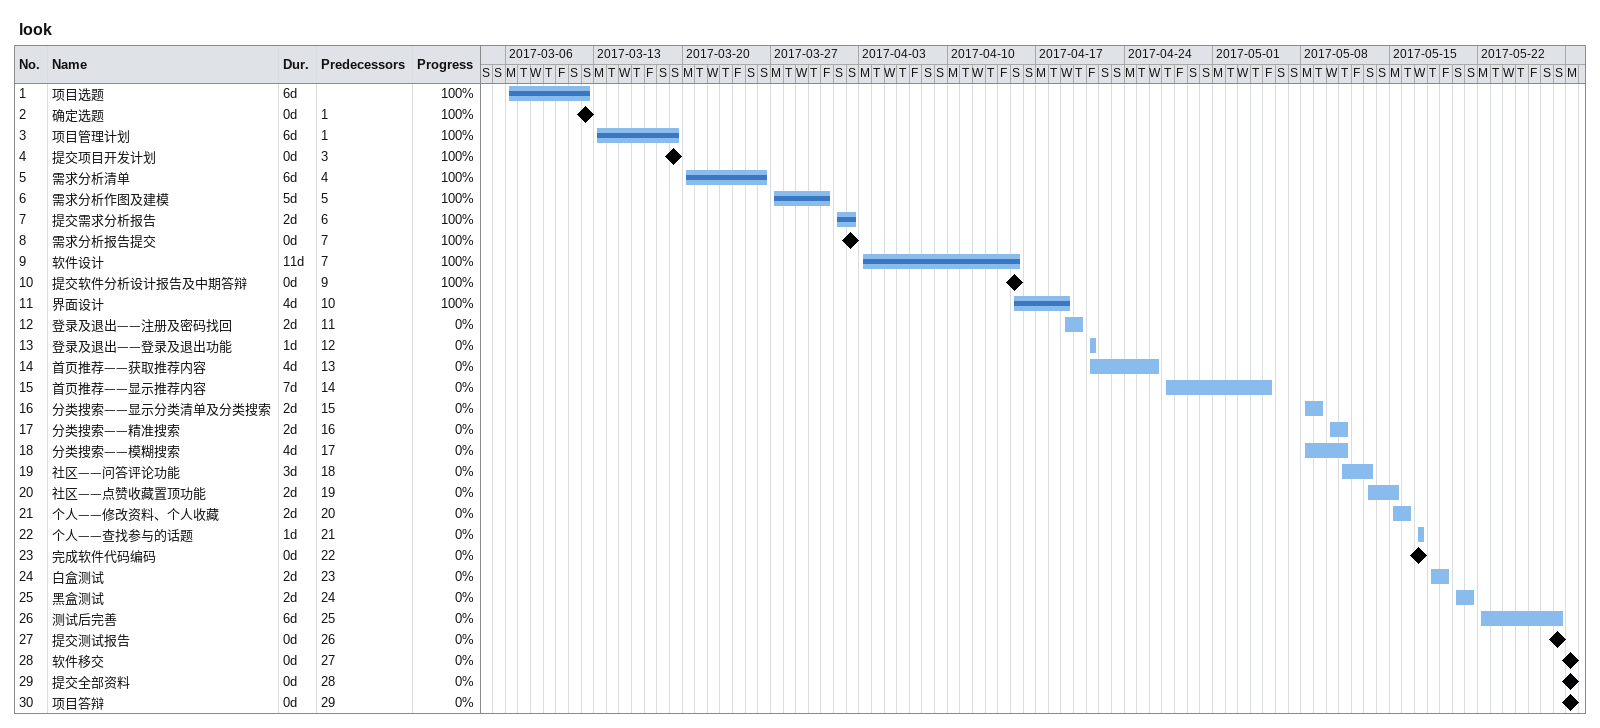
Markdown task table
look

| ID | Task | Duration | Start | Finish | Predecessors | % complete |
|---|---|---|---|---|---|---|
| 1 | 项目选题 | 6d | 2017-03-06 | 2017-03-12 |  | 100 |
| 2 | 确定选题 | 0d | 2017-03-12 | 2017-03-12 | 1 | 100 |
| 3 | 项目管理计划 | 6d | 2017-03-13 | 2017-03-19 | 1 | 100 |
| 4 | 提交项目开发计划 | 0d | 2017-03-19 | 2017-03-19 | 3 | 100 |
| 5 | 需求分析清单 | 6d | 2017-03-20 | 2017-03-26 | 4 | 100 |
| 6 | 需求分析作图及建模 | 5d | 2017-03-27 | 2017-03-31 | 5 | 100 |
| 7 | 提交需求分析报告 | 2d | 2017-04-01 | 2017-04-02 | 6 | 100 |
| 8 | 需求分析报告提交 | 0d | 2017-04-02 | 2017-04-02 | 7 | 100 |
| 9 | 软件设计 | 11d | 2017-04-03 | 2017-04-15 | 7 | 100 |
| 10 | 提交软件分析设计报告及中期答辩 | 0d | 2017-04-15 | 2017-04-15 | 9 | 100 |
| 11 | 界面设计 | 4d | 2017-04-15 | 2017-04-19 | 10 | 100 |
| 12 | 登录及退出——注册及密码找回 | 2d | 2017-04-19 | 2017-04-20 | 11 | 0 |
| 13 | 登录及退出——登录及退出功能 | 1d | 2017-04-21 | 2017-04-21 | 12 | 0 |
| 14 | 首页推荐——获取推荐内容 | 4d | 2017-04-21 | 2017-04-26 | 13 | 0 |
| 15 | 首页推荐——显示推荐内容 | 7d | 2017-04-27 | 2017-05-05 | 14 | 0 |
| 16 | 分类搜索——显示分类清单及分类搜索 | 2d | 2017-05-08 | 2017-05-09 | 15 | 0 |
| 17 | 分类搜索——精准搜索 | 2d | 2017-05-10 | 2017-05-11 | 16 | 0 |
| 18 | 分类搜索——模糊搜索 | 4d | 2017-05-08 | 2017-05-11 | 17 | 0 |
| 19 | 社区——问答评论功能 | 3d | 2017-05-11 | 2017-05-13 | 18 | 0 |
| 20 | 社区——点赞收藏置顶功能 | 2d | 2017-05-13 | 2017-05-15 | 19 | 0 |
| 21 | 个人——修改资料、个人收藏 | 2d | 2017-05-15 | 2017-05-16 | 20 | 0 |
| 22 | 个人——查找参与的话题 | 1d | 2017-05-17 | 2017-05-17 | 21 | 0 |
| 23 | 完成软件代码编码 | 0d | 2017-05-17 | 2017-05-17 | 22 | 0 |
| 24 | 白盒测试 | 2d | 2017-05-18 | 2017-05-19 | 23 | 0 |
| 25 | 黑盒测试 | 2d | 2017-05-20 | 2017-05-21 | 24 | 0 |
| 26 | 测试后完善 | 6d | 2017-05-22 | 2017-05-28 | 25 | 0 |
| 27 | 提交测试报告 | 0d | 2017-05-28 | 2017-05-28 | 26 | 0 |
| 28 | 软件移交 | 0d | 2017-05-29 | 2017-05-29 | 27 | 0 |
| 29 | 提交全部资料 | 0d | 2017-05-29 | 2017-05-29 | 28 | 0 |
| 30 | 项目答辩 | 0d | 2017-05-29 | 2017-05-29 | 29 | 0 |
